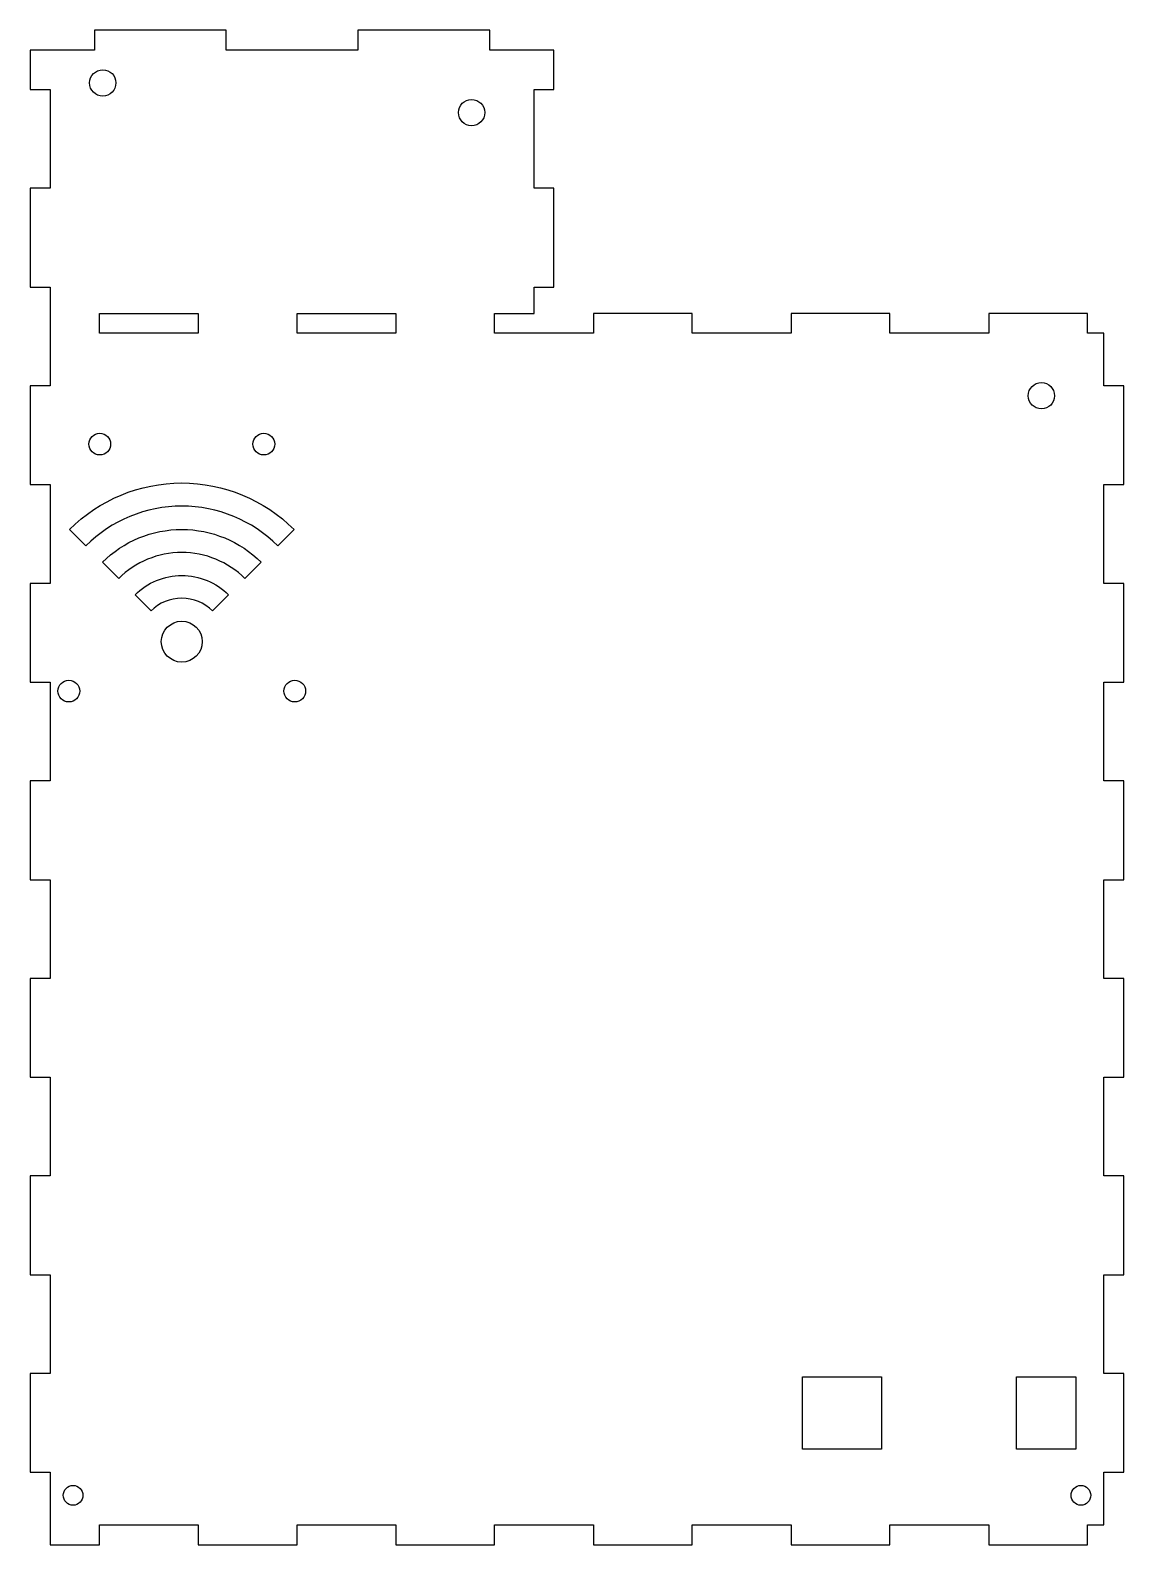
# Model space of a CAD drawing. Header units: millimetres. Extents: x -83 to 83, y -94 to 137.
import ezdxf

# ---------------------------------------------------------------- set-up
doc = ezdxf.new("R2010")
doc.units = ezdxf.units.MM

msp = doc.modelspace()

# ---------------------------------------------------------------- linework, layer by layer
for points in [[(62.5, 90.5), (47.5, 90.5), (47.5, 93.5), (32.5, 93.5), (32.5, 90.5), (17.5, 90.5), (17.5, 93.5), (2.5, 93.5), (2.5, 90.5), (-12.5, 90.5), (-12.5, 93.5), (-6.5, 93.5), (-6.5, 97.5), (-3.5, 97.5), (-3.5, 112.5), (-6.5, 112.5), (-6.5, 127.5), (-3.5, 127.5), (-3.5, 133.5), (-13.25, 133.5), (-13.25, 136.5), (-33.25, 136.5), (-33.25, 133.5), (-53.25, 133.5), (-53.25, 136.5), (-73.25, 136.5), (-73.25, 133.5), (-83, 133.5), (-83, 127.5), (-80, 127.5), (-80, 112.5), (-83, 112.5), (-83, 97.5), (-80, 97.5), (-80, 82.5), (-83, 82.5), (-83, 67.5), (-80, 67.5), (-80, 52.5), (-83, 52.5), (-83, 37.5), (-80, 37.5), (-80, 22.5), (-83, 22.5), (-83, 7.5), (-80, 7.5), (-80, -7.5), (-83, -7.5), (-83, -22.5), (-80, -22.5), (-80, -37.5), (-83, -37.5), (-83, -52.5), (-80, -52.5), (-80, -67.5), (-83, -67.5), (-83, -82.5), (-80, -82.5), (-80, -93.5), (-72.5, -93.5), (-72.5, -90.5), (-57.5, -90.5), (-57.5, -93.5), (-42.5, -93.5), (-42.5, -90.5), (-27.5, -90.5), (-27.5, -93.5), (-12.5, -93.5), (-12.5, -90.5), (2.5, -90.5), (2.5, -93.5), (17.5, -93.5), (17.5, -90.5), (32.5, -90.5), (32.5, -93.5), (47.5, -93.5), (47.5, -90.5), (62.5, -90.5), (62.5, -93.5), (77.5, -93.5), (77.5, -90.5), (80, -90.5), (80, -82.5), (83, -82.5), (83, -67.5), (80, -67.5), (80, -52.5), (83, -52.5), (83, -37.5), (80, -37.5), (80, -22.5), (83, -22.5), (83, -7.5), (80, -7.5), (80, 7.5), (83, 7.5), (83, 22.5), (80, 22.5), (80, 37.5), (83, 37.5), (83, 52.5), (80, 52.5), (80, 67.5), (83, 67.5), (83, 82.5), (80, 82.5), (80, 90.5), (77.5, 90.5), (77.5, 93.5), (62.5, 93.5)], [(-57.5, 93.5), (-57.5, 90.5), (-72.5, 90.5), (-72.5, 93.5)], [(-42.5, 93.5), (-27.5, 93.5), (-27.5, 90.5), (-42.5, 90.5)], [(46.25, -68), (46.25, -79), (34.25, -79), (34.25, -68)], [(75.75, -68), (75.75, -79), (66.75, -79), (66.75, -68)]]:
    msp.add_lwpolyline(points, close=True)
for points in [[(-42.96, 60.69), (-45.44, 58.21, 0.414214), (-74.56, 58.21), (-77.04, 60.69, -0.414214)], [(-47.95, 55.7), (-50.42, 53.23, 0.414214), (-69.58, 53.23), (-72.05, 55.7, -0.414214)], [(-52.9, 50.75), (-55.33, 48.32, 0.414214), (-64.67, 48.32), (-67.1, 50.75, -0.414214)]]:
    msp.add_lwpolyline(points, format="xyb", close=True)
for centre, radius in [((-72, 128.5), 2), ((-16, 124), 2), ((70.5, 81), 2), ((-72.45, 73.65), 1.65), ((-47.55, 73.65), 1.65), ((-60, 43.65), 3.11), ((-77.15, 36.15), 1.65), ((-42.85, 36.15), 1.65), ((-76.5, -86), 1.5), ((76.5, -86), 1.5)]:
    msp.add_circle(centre, radius)

doc.saveas('drawing.dxf')
